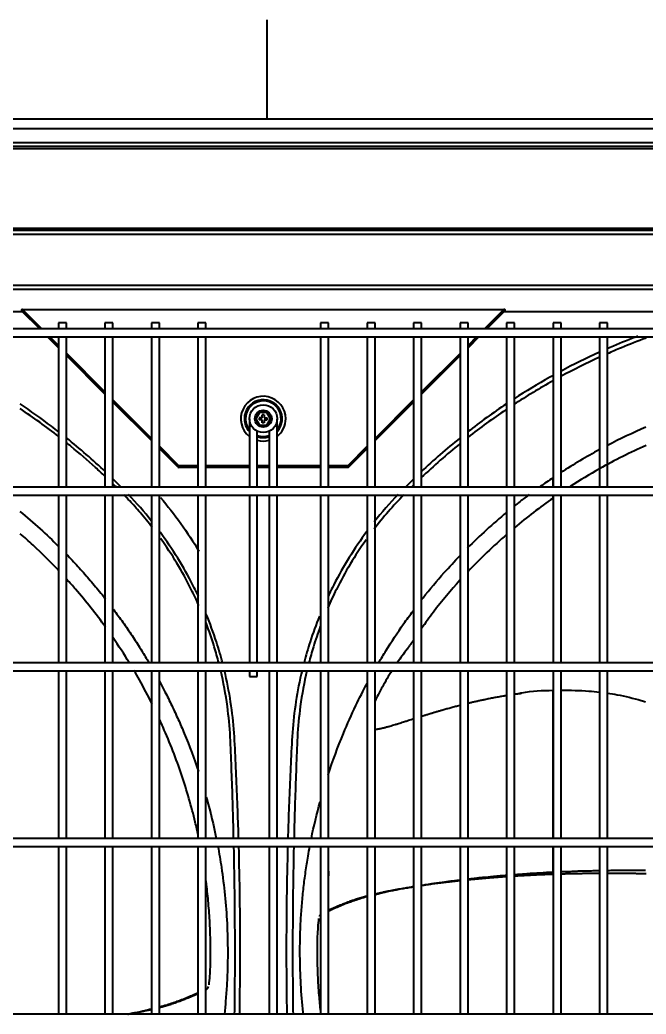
# Model space of a CAD drawing. Extents: x 58467 to 79089, y -33726 to -17391.
# Drawn here: x 72324.9 to 72356.6, y -19455.2 to -19404.9 of the extents above; entities that cross this region are included whole.
import ezdxf

# ---------------------------------------------------------------- set-up
doc = ezdxf.new("R2010")
doc.units = 0
doc.header["$LTSCALE"] = 100
doc.layers.add('+ENTE-ST-DOSEME USTU KONDDRENAJ', color=110, linetype='DOSEMEUSTUKONDENSDRENAJ_LINE', lineweight=40)
doc.linetypes.add('DOSEMEUSTUKONDENSDRENAJ_LINE', pattern='A,300,-40,["CD",Standard,S=15,R=0,X=-35,Y=-7.5],0', length=340)

# ---------------------------------------------------------------- blocks, each defined once
blk = doc.blocks.new('2 KAT SOL')
at = {"color": 3}
for p, q in [((54125.214, -32110.983, -3.539), (54125.214, -32105.983, -3.539)), ((54067.032, -32110.983, -3.539), (54183.034, -32110.983, -3.539)), ((54183.034, -32111.483, -3.539), (54067.032, -32111.483, -3.539)), ((54072.439, -32112.179, -3.539), (54177.584, -32112.179, -3.539)), ((54177.584, -32112.391, -3.539), (54072.439, -32112.391, -3.539)), ((54177.584, -32112.503, -3.539), (54072.439, -32112.503, -3.539)), ((54072.439, -32116.508, -3.539), (54177.584, -32116.508, -3.539)), ((54072.439, -32116.621, -3.539), (54177.584, -32116.621, -3.539)), ((54177.584, -32116.833, -3.539), (54072.439, -32116.833, -3.539)), ((54072.432, -32119.4, -3.539), (54177.59, -32119.4, -3.539)), ((54177.438, -32119.612, -3.539), (54072.585, -32119.612, -3.539)), ((54102.012, -32120.724, -3.539), (54112.834, -32120.724, -3.539)), ((54113.714, -32121.604, -3.539), (54112.814, -32120.704, -3.539)), ((54112.847, -32120.624, -3.539), (54137.175, -32120.624, -3.539)), ((54113.827, -32121.604, -3.539), (54112.847, -32120.624, -3.539)), ((54137.175, -32120.624, -3.539), (54136.195, -32121.604, -3.539)), ((54137.209, -32120.704, -3.539), (54136.308, -32121.604, -3.539)), ((54137.189, -32120.724, -3.539), (54148.01, -32120.724, -3.539)), ((54114.662, -32121.304, -3.539), (54114.662, -32121.604, -3.539)), ((54115.062, -32121.304, -3.539), (54114.662, -32121.304, -3.539)), ((54115.062, -32121.604, -3.539), (54115.062, -32121.304, -3.539)), ((54117.012, -32121.304, -3.539), (54117.012, -32121.604, -3.539)), ((54117.412, -32121.304, -3.539), (54117.012, -32121.304, -3.539)), ((54117.412, -32121.604, -3.539), (54117.412, -32121.304, -3.539)), ((54119.362, -32121.304, -3.539), (54119.362, -32121.604, -3.539)), ((54119.762, -32121.304, -3.539), (54119.362, -32121.304, -3.539)), ((54119.762, -32121.604, -3.539), (54119.762, -32121.304, -3.539)), ((54121.711, -32121.304, -3.539), (54121.711, -32121.604, -3.539)), ((54122.111, -32121.304, -3.539), (54121.711, -32121.304, -3.539)), ((54122.111, -32121.604, -3.539), (54122.111, -32121.304, -3.539)), ((54127.91, -32121.304, -3.539), (54127.91, -32121.604, -3.539)), ((54128.31, -32121.304, -3.539), (54127.91, -32121.304, -3.539)), ((54128.31, -32121.604, -3.539), (54128.31, -32121.304, -3.539)), ((54130.26, -32121.304, -3.539), (54130.26, -32121.604, -3.539)), ((54130.66, -32121.304, -3.539), (54130.26, -32121.304, -3.539)), ((54130.66, -32121.604, -3.539), (54130.66, -32121.304, -3.539)), ((54132.61, -32121.304, -3.539), (54132.61, -32121.604, -3.539)), ((54133.01, -32121.304, -3.539), (54132.61, -32121.304, -3.539)), ((54133.01, -32121.604, -3.539), (54133.01, -32121.304, -3.539)), ((54134.959, -32121.304, -3.539), (54134.959, -32121.604, -3.539)), ((54135.359, -32121.304, -3.539), (54134.959, -32121.304, -3.539)), ((54135.359, -32121.604, -3.539), (54135.359, -32121.304, -3.539)), ((54137.309, -32121.304, -3.539), (54137.309, -32121.604, -3.539)), ((54137.709, -32121.304, -3.539), (54137.309, -32121.304, -3.539)), ((54137.709, -32121.604, -3.539), (54137.709, -32121.304, -3.539)), ((54139.658, -32121.304, -3.539), (54139.658, -32121.604, -3.539)), ((54140.058, -32121.304, -3.539), (54139.658, -32121.304, -3.539)), ((54140.058, -32121.604, -3.539), (54140.058, -32121.304, -3.539)), ((54142.008, -32121.304, -3.539), (54142.008, -32121.604, -3.539)), ((54142.408, -32121.304, -3.539), (54142.008, -32121.304, -3.539)), ((54142.408, -32121.604, -3.539), (54142.408, -32121.304, -3.539)), ((54177.76, -32121.604, -3.539), (54072.305, -32121.604, -3.539)), ((54072.305, -32122.004, -3.539), (54177.76, -32122.004, -3.539)), ((54114.662, -32122.553, -3.539), (54114.114, -32122.004, -3.539)), ((54114.662, -32122.439, -3.539), (54114.227, -32122.004, -3.539)), ((54114.662, -32122.004, -3.539), (54114.662, -32129.603, -3.539)), ((54115.062, -32129.603, -3.539), (54115.062, -32122.004, -3.539)), ((54117.012, -32122.004, -3.539), (54117.012, -32129.603, -3.539)), ((54117.412, -32129.603, -3.539), (54117.412, -32122.004, -3.539)), ((54119.362, -32122.004, -3.539), (54119.362, -32129.603, -3.539)), ((54119.762, -32129.603, -3.539), (54119.762, -32122.004, -3.539)), ((54121.711, -32122.004, -3.539), (54121.711, -32129.603, -3.539)), ((54122.111, -32129.603, -3.539), (54122.111, -32122.004, -3.539)), ((54127.91, -32122.004, -3.539), (54127.91, -32129.603, -3.539)), ((54128.31, -32129.603, -3.539), (54128.31, -32122.004, -3.539)), ((54130.26, -32122.004, -3.539), (54130.26, -32129.603, -3.539)), ((54130.66, -32129.603, -3.539), (54130.66, -32122.004, -3.539)), ((54132.61, -32122.004, -3.539), (54132.61, -32129.603, -3.539)), ((54133.01, -32129.603, -3.539), (54133.01, -32122.004, -3.539)), ((54134.959, -32122.004, -3.539), (54134.959, -32129.603, -3.539)), ((54135.359, -32129.603, -3.539), (54135.359, -32122.004, -3.539)), ((54135.795, -32122.004, -3.539), (54135.359, -32122.44, -3.539)), ((54135.908, -32122.004, -3.539), (54135.359, -32122.553, -3.539)), ((54137.309, -32122.004, -3.539), (54137.309, -32129.603, -3.539)), ((54137.709, -32129.603, -3.539), (54137.709, -32122.004, -3.539)), ((54139.658, -32122.004, -3.539), (54139.658, -32129.603, -3.539)), ((54140.058, -32129.603, -3.539), (54140.058, -32122.004, -3.539)), ((54142.008, -32122.004, -3.539), (54142.008, -32129.603, -3.539)), ((54142.408, -32129.603, -3.539), (54142.408, -32122.004, -3.539)), ((54117.012, -32124.789, -3.539), (54115.062, -32122.839, -3.539)), ((54117.012, -32124.902, -3.539), (54115.062, -32122.953, -3.539)), ((54134.959, -32122.84, -3.539), (54133.01, -32124.79, -3.539)), ((54134.959, -32122.953, -3.539), (54133.01, -32124.903, -3.539)), ((54119.362, -32127.139, -3.539), (54117.412, -32125.189, -3.539)), ((54119.362, -32127.252, -3.539), (54117.412, -32125.302, -3.539)), ((54132.61, -32125.19, -3.539), (54130.66, -32127.139, -3.539)), ((54132.61, -32125.303, -3.539), (54130.66, -32127.252, -3.539)), ((54124.586, -32126.144, -3.539), (54124.799, -32125.776, -3.539)), ((54124.828, -32125.826, -3.539), (54124.644, -32126.144, -3.539)), ((54124.799, -32125.776, -3.539), (54125.224, -32125.776, -3.539)), ((54124.828, -32125.826, -3.539), (54124.799, -32125.776, -3.539)), ((54125.195, -32125.826, -3.539), (54124.828, -32125.826, -3.539)), ((54125.061, -32125.944, -3.539), (54124.961, -32125.944, -3.539)), ((54124.961, -32126.094, -3.539), (54124.961, -32125.944, -3.539)), ((54125.061, -32125.944, -3.539), (54125.061, -32126.094, -3.539)), ((54125.224, -32125.776, -3.539), (54125.195, -32125.826, -3.539)), ((54125.378, -32126.144, -3.539), (54125.195, -32125.826, -3.539)), ((54125.224, -32125.776, -3.539), (54125.436, -32126.144, -3.539)), ((54124.311, -32126.158, -3.539), (54124.311, -32127.537, -3.539)), ((54124.799, -32126.512, -3.539), (54124.586, -32126.144, -3.539)), ((54124.644, -32126.144, -3.539), (54124.586, -32126.144, -3.539)), ((54124.644, -32126.144, -3.539), (54124.828, -32126.462, -3.539)), ((54124.828, -32126.462, -3.539), (54124.799, -32126.512, -3.539)), ((54125.224, -32126.512, -3.539), (54124.799, -32126.512, -3.539)), ((54124.811, -32126.094, -3.539), (54124.811, -32126.194, -3.539)), ((54124.961, -32126.094, -3.539), (54124.811, -32126.094, -3.539)), ((54124.961, -32126.194, -3.539), (54124.811, -32126.194, -3.539)), ((54124.828, -32126.462, -3.539), (54125.195, -32126.462, -3.539)), ((54124.961, -32126.344, -3.539), (54124.961, -32126.194, -3.539)), ((54125.061, -32126.344, -3.539), (54124.961, -32126.344, -3.539)), ((54125.061, -32126.094, -3.539), (54125.211, -32126.094, -3.539)), ((54125.061, -32126.194, -3.539), (54125.061, -32126.344, -3.539)), ((54125.061, -32126.194, -3.539), (54125.211, -32126.194, -3.539)), ((54125.195, -32126.462, -3.539), (54125.378, -32126.144, -3.539)), ((54125.224, -32126.512, -3.539), (54125.195, -32126.462, -3.539)), ((54125.211, -32126.094, -3.539), (54125.211, -32126.194, -3.539)), ((54125.436, -32126.144, -3.539), (54125.224, -32126.512, -3.539)), ((54125.436, -32126.144, -3.539), (54125.378, -32126.144, -3.539)), ((54125.711, -32127.537, -3.539), (54125.711, -32126.163, -3.539)), ((54124.711, -32127.537, -3.539), (54124.711, -32126.777, -3.539)), ((54125.311, -32126.777, -3.539), (54125.311, -32127.537, -3.539)), ((54120.746, -32128.523, -3.539), (54119.761, -32127.539, -3.539)), ((54124.311, -32127.537, -3.539), (54124.311, -32127.82, -3.539)), ((54124.711, -32127.82, -3.539), (54124.711, -32127.537, -3.539)), ((54125.311, -32127.537, -3.539), (54125.311, -32127.82, -3.539)), ((54125.711, -32127.82, -3.539), (54125.711, -32127.537, -3.539)), ((54130.26, -32127.539, -3.539), (54129.277, -32128.523, -3.539)), ((54120.689, -32128.579, -3.539), (54119.761, -32127.652, -3.539)), ((54124.311, -32127.82, -3.539), (54124.311, -32128.186, -3.539)), ((54124.311, -32127.82, -3.539), (54124.311, -32127.82, -3.539)), ((54124.711, -32128.186, -3.539), (54124.711, -32127.82, -3.539)), ((54125.311, -32127.82, -3.539), (54125.311, -32128.186, -3.539)), ((54125.711, -32128.186, -3.539), (54125.711, -32127.82, -3.539)), ((54130.26, -32127.652, -3.539), (54129.333, -32128.579, -3.539)), ((54120.689, -32128.579, -3.539), (54120.746, -32128.523, -3.539)), ((54121.711, -32128.523, -3.539), (54120.746, -32128.523, -3.539)), ((54120.746, -32128.523, -3.539), (54120.746, -32128.603, -3.539)), ((54124.311, -32128.523, -3.539), (54122.111, -32128.523, -3.539)), ((54124.311, -32128.186, -3.539), (54124.311, -32128.468, -3.539)), ((54124.311, -32128.186, -3.539), (54124.311, -32128.186, -3.539)), ((54124.311, -32128.468, -3.539), (54124.311, -32129.603, -3.539)), ((54124.711, -32128.468, -3.539), (54124.711, -32128.186, -3.539)), ((54124.711, -32129.603, -3.539), (54124.711, -32128.468, -3.539)), ((54125.311, -32128.523, -3.539), (54124.711, -32128.523, -3.539)), ((54125.311, -32128.186, -3.539), (54125.311, -32128.469, -3.539)), ((54125.311, -32128.469, -3.539), (54125.311, -32129.603, -3.539)), ((54125.711, -32128.469, -3.539), (54125.711, -32128.186, -3.539)), ((54125.711, -32129.603, -3.539), (54125.711, -32128.469, -3.539)), ((54127.91, -32128.523, -3.539), (54125.711, -32128.523, -3.539)), ((54129.277, -32128.523, -3.539), (54128.31, -32128.523, -3.539)), ((54129.277, -32128.523, -3.539), (54129.333, -32128.579, -3.539)), ((54129.277, -32128.603, -3.539), (54129.277, -32128.523, -3.539)), ((54121.711, -32128.603, -3.539), (54120.746, -32128.603, -3.539)), ((54124.311, -32128.603, -3.539), (54122.111, -32128.603, -3.539)), ((54125.311, -32128.603, -3.539), (54124.711, -32128.603, -3.539)), ((54127.91, -32128.603, -3.539), (54125.711, -32128.603, -3.539)), ((54129.277, -32128.603, -3.539), (54128.31, -32128.603, -3.539)), ((54139.654, -32129.603, -3.539), (54139.654, -32129.131, -3.539)), ((54184.259, -32129.603, -3.539), (54065.897, -32129.603, -3.539)), ((54065.897, -32130.003, -3.539), (54184.259, -32130.003, -3.539)), ((54114.662, -32130.003, -3.539), (54114.662, -32138.482, -3.539)), ((54115.062, -32138.482, -3.539), (54115.062, -32130.003, -3.539)), ((54117.012, -32130.003, -3.539), (54117.012, -32138.482, -3.539)), ((54117.412, -32138.482, -3.539), (54117.412, -32130.003, -3.539)), ((54119.362, -32130.003, -3.539), (54119.362, -32138.482, -3.539)), ((54119.762, -32138.482, -3.539), (54119.762, -32130.003, -3.539)), ((54121.711, -32130.003, -3.539), (54121.711, -32138.482, -3.539)), ((54122.111, -32138.482, -3.539), (54122.111, -32130.003, -3.539)), ((54124.311, -32130.003, -3.539), (54124.311, -32138.481, -3.539)), ((54124.711, -32138.481, -3.539), (54124.711, -32130.003, -3.539)), ((54125.311, -32130.003, -3.539), (54125.311, -32138.482, -3.539)), ((54125.711, -32138.482, -3.539), (54125.711, -32130.003, -3.539)), ((54127.91, -32130.003, -3.539), (54127.91, -32138.482, -3.539)), ((54128.31, -32138.482, -3.539), (54128.31, -32130.003, -3.539)), ((54130.26, -32130.003, -3.539), (54130.26, -32138.482, -3.539)), ((54130.66, -32138.482, -3.539), (54130.66, -32130.003, -3.539)), ((54132.61, -32130.003, -3.539), (54132.61, -32138.482, -3.539)), ((54133.01, -32138.482, -3.539), (54133.01, -32130.003, -3.539)), ((54134.959, -32130.003, -3.539), (54134.959, -32138.482, -3.539)), ((54135.359, -32138.482, -3.539), (54135.359, -32130.003, -3.539)), ((54137.309, -32130.003, -3.539), (54137.309, -32138.482, -3.539)), ((54137.709, -32138.482, -3.539), (54137.709, -32130.003, -3.539)), ((54139.654, -32130.157, -3.539), (54139.654, -32130.003, -3.539)), ((54139.658, -32130.003, -3.539), (54139.658, -32138.482, -3.539)), ((54140.058, -32138.482, -3.539), (54140.058, -32130.003, -3.539)), ((54142.008, -32130.003, -3.539), (54142.008, -32138.482, -3.539)), ((54142.408, -32138.482, -3.539), (54142.408, -32130.003, -3.539)), ((54184.259, -32138.481, -3.539), (54065.897, -32138.481, -3.539)), ((54065.897, -32138.881, -3.539), (54184.259, -32138.881, -3.539)), ((54114.662, -32138.882, -3.539), (54114.662, -32147.36, -3.539)), ((54115.062, -32147.36, -3.539), (54115.062, -32138.882, -3.539)), ((54117.012, -32138.882, -3.539), (54117.012, -32147.36, -3.539)), ((54117.412, -32147.36, -3.539), (54117.412, -32138.882, -3.539)), ((54119.362, -32138.882, -3.539), (54119.362, -32147.36, -3.539)), ((54119.762, -32147.36, -3.539), (54119.762, -32138.882, -3.539)), ((54121.711, -32138.882, -3.539), (54121.711, -32147.36, -3.539)), ((54122.111, -32147.36, -3.539), (54122.111, -32138.882, -3.539)), ((54124.311, -32138.881, -3.539), (54124.311, -32139.181, -3.539)), ((54124.711, -32139.181, -3.539), (54124.711, -32138.881, -3.539)), ((54125.311, -32138.882, -3.539), (54125.311, -32147.36, -3.539)), ((54125.711, -32147.36, -3.539), (54125.711, -32138.882, -3.539)), ((54127.91, -32138.882, -3.539), (54127.91, -32147.36, -3.539)), ((54128.31, -32147.36, -3.539), (54128.31, -32138.882, -3.539)), ((54130.26, -32138.882, -3.539), (54130.26, -32147.36, -3.539)), ((54130.66, -32147.36, -3.539), (54130.66, -32138.882, -3.539)), ((54132.61, -32138.882, -3.539), (54132.61, -32147.36, -3.539)), ((54133.01, -32147.36, -3.539), (54133.01, -32138.882, -3.539)), ((54134.959, -32138.882, -3.539), (54134.959, -32147.36, -3.539)), ((54135.359, -32147.36, -3.539), (54135.359, -32138.882, -3.539)), ((54137.309, -32138.882, -3.539), (54137.309, -32147.36, -3.539)), ((54137.709, -32147.36, -3.539), (54137.709, -32138.882, -3.539)), ((54139.658, -32138.882, -3.539), (54139.658, -32147.36, -3.539)), ((54140.058, -32147.36, -3.539), (54140.058, -32138.882, -3.539)), ((54142.008, -32138.882, -3.539), (54142.008, -32147.36, -3.539)), ((54142.408, -32147.36, -3.539), (54142.408, -32138.882, -3.539)), ((54124.311, -32139.181, -3.539), (54124.711, -32139.181, -3.539)), ((54139.654, -32147.36, -3.539), (54139.654, -32139.882, -3.539)), ((54184.259, -32147.36, -3.539), (54065.897, -32147.36, -3.539)), ((54065.897, -32147.76, -3.539), (54184.259, -32147.76, -3.539)), ((54114.662, -32147.76, -3.539), (54114.662, -32156.238, -3.539)), ((54115.062, -32156.238, -3.539), (54115.062, -32147.76, -3.539)), ((54117.012, -32147.76, -3.539), (54117.012, -32156.238, -3.539)), ((54117.412, -32156.238, -3.539), (54117.412, -32147.76, -3.539)), ((54119.362, -32147.76, -3.539), (54119.362, -32156.238, -3.539)), ((54119.762, -32156.238, -3.539), (54119.762, -32147.76, -3.539)), ((54121.711, -32147.76, -3.539), (54121.711, -32156.238, -3.539)), ((54122.111, -32156.238, -3.539), (54122.111, -32147.76, -3.539)), ((54125.311, -32147.76, -3.539), (54125.311, -32156.238, -3.539)), ((54125.711, -32156.238, -3.539), (54125.711, -32147.76, -3.539)), ((54127.91, -32147.76, -3.539), (54127.91, -32156.238, -3.539)), ((54128.31, -32156.238, -3.539), (54128.31, -32147.76, -3.539)), ((54130.26, -32147.76, -3.539), (54130.26, -32156.238, -3.539)), ((54130.66, -32156.238, -3.539), (54130.66, -32147.76, -3.539)), ((54132.61, -32147.76, -3.539), (54132.61, -32156.238, -3.539)), ((54133.01, -32156.238, -3.539), (54133.01, -32147.76, -3.539)), ((54134.959, -32147.76, -3.539), (54134.959, -32156.238, -3.539)), ((54135.359, -32156.238, -3.539), (54135.359, -32147.76, -3.539)), ((54137.309, -32147.76, -3.539), (54137.309, -32156.238, -3.539)), ((54137.709, -32156.238, -3.539), (54137.709, -32147.76, -3.539)), ((54139.654, -32149.08, -3.539), (54139.654, -32147.759, -3.539)), ((54139.658, -32147.76, -3.539), (54139.658, -32156.238, -3.539)), ((54140.058, -32156.238, -3.539), (54140.058, -32147.76, -3.539)), ((54142.008, -32147.76, -3.539), (54142.008, -32156.238, -3.539)), ((54142.408, -32156.238, -3.539), (54142.408, -32147.76, -3.539)), ((54184.259, -32156.239, -3.539), (54065.897, -32156.239, -3.539))]:
    blk.add_line(p, q, dxfattribs=at)
for radius in [0.7, 0.425, 0.425]:
    blk.add_circle((54125.011, -32126.144, -3.539), radius, dxfattribs=at)
for centre, radius, start, end in [((54125.011, -32126.144, -3.539), 1.133, 0, 231.8569), ((54125.011, -32126.144, -3.539), 0.956, 317.0195, 180), ((54125.011, -32126.144, -3.539), 0.9, 321.0356, 180), ((54125.011, -32126.144, -3.539), 0.956, 180, 222.9806), ((54125.011, -32126.144, -3.539), 0.9, 180, 218.9588), ((54125.011, -32126.144, -3.539), 1.133, 308.1375, 0), ((54125.011, -32126.144, -3.539), 0.9, 250.5432, 289.457), ((54125.011, -32126.144, -3.539), 0.956, 251.7356, 288.2643), ((54125.011, -32126.144, -3.539), 1.133, 254.6551, 285.3394), ((54120.746, -32128.523, -3.539), 0.08, 225, 270), ((54129.277, -32128.523, -3.539), 0.08, 270, 315), ((54127.222, -32149.133, -3.539), 1.795, 81.0565, 82.7284), ((54127.222, -32149.133, -3.539), 1.1, 351.8382, 8.1618)]:
    blk.add_arc(centre, radius, start, end, dxfattribs=at)
for centre, major_axis in [((54112.927, -32120.704, -3.539), (0.137, -0.057)), ((54137.095, -32120.704, -3.539), (-0.137, -0.057))]:
    blk.add_ellipse(centre, major_axis=major_axis, ratio=0.414214, start_param=2.356194, end_param=3.926991, dxfattribs=at)
for points, knots in [([(54143.944, -32121.973, -3.539), (54143.841, -32122.012, -3.539), (54143.738, -32122.052, -3.539), (54143.219, -32122.255, -3.539), (54142.804, -32122.426, -3.539), (54142.393, -32122.607, -3.539)], [0, 0, 0, 0, 0.197193, 0.197193, 1, 1, 1, 1]), ([(54144.353, -32122.072, -3.539), (54143.935, -32122.226, -3.539), (54143.519, -32122.388, -3.539), (54142.869, -32122.656, -3.539), (54142.632, -32122.758, -3.539), (54142.397, -32122.862, -3.539)], [0, 0, 0, 0, 0.635021, 0.635021, 1, 1, 1, 1]), ([(54139.647, -32123.965, -3.539), (54139.596, -32123.994, -3.539), (54139.545, -32124.022, -3.539), (54138.88, -32124.395, -3.539), (54138.28, -32124.756, -3.539), (54137.693, -32125.136, -3.539)], [0, 0, 0, 0, 0.077105, 0.077105, 1, 1, 1, 1]), ([(54114.68, -32126.81, -3.539), (54114.557, -32126.713, -3.539), (54114.433, -32126.618, -3.539), (54113.791, -32126.133, -3.539), (54113.261, -32125.756, -3.539), (54112.72, -32125.395, -3.539)], [0, 0, 0, 0, 0.194449, 0.194449, 1, 1, 1, 1]), ([(54117.03, -32129.07, -3.539), (54116.866, -32128.915, -3.539), (54116.7, -32128.762, -3.539), (54116.132, -32128.247, -3.539), (54115.724, -32127.894, -3.539), (54115.231, -32127.489, -3.539), (54115.154, -32127.427, -3.539), (54115.077, -32127.365, -3.539)], [0, 0, 0, 0, 0.260082, 0.260082, 0.885277, 0.885277, 1, 1, 1, 1]), ([(54144.357, -32127.494, -3.539), (54143.568, -32127.846, -3.539), (54142.279, -32128.49, -3.539), (54141.012, -32129.254, -3.539), (54140.524, -32129.57, -3.539)], [0, 0, 0, 0, 0.61117, 1, 1, 1, 1]), ([(54119.412, -32131.649, -3.539), (54119.212, -32131.39, -3.539), (54119.005, -32131.136, -3.539), (54118.619, -32130.688, -3.539), (54118.444, -32130.492, -3.539), (54118.168, -32130.198, -3.539), (54118.071, -32130.096, -3.539), (54117.973, -32129.996, -3.539)], [0, 0, 0, 0, 0.449884, 0.449884, 0.8085, 0.8085, 1, 1, 1, 1]), ([(54138.456, -32129.975, -3.539), (54138.301, -32130.09, -3.539), (54138.147, -32130.208, -3.539), (54137.896, -32130.404, -3.539), (54137.798, -32130.481, -3.539), (54137.7, -32130.559, -3.539)], [0, 0, 0, 0, 0.608126, 0.608126, 1, 1, 1, 1]), ([(54112.715, -32130.831, -3.539), (54113.062, -32131.116, -3.539), (54113.401, -32131.41, -3.539), (54114.051, -32131.999, -3.539), (54114.36, -32132.291, -3.539), (54114.667, -32132.595, -3.539)], [0, 0, 0, 0, 0.511236, 0.511236, 1, 1, 1, 1]), ([(54114.699, -32133.85, -3.539), (54114.276, -32133.403, -3.539), (54113.632, -32132.765, -3.539), (54112.953, -32132.147, -3.539), (54112.735, -32131.956, -3.539)], [0, 0, 0, 0, 0.68539, 1, 1, 1, 1]), ([(54121.733, -32135.122, -3.539), (54121.644, -32134.933, -3.539), (54121.552, -32134.746, -3.539), (54120.983, -32133.633, -3.539), (54120.428, -32132.736, -3.539), (54119.802, -32131.885, -3.539), (54119.793, -32131.872, -3.539), (54119.784, -32131.86, -3.539)], [0, 0, 0, 0, 0.165073, 0.165073, 0.987864, 0.987864, 1, 1, 1, 1]), ([(54130.248, -32131.844, -3.539), (54129.621, -32132.691, -3.539), (54129.064, -32133.588, -3.539), (54128.477, -32134.73, -3.539), (54128.381, -32134.926, -3.539), (54128.288, -32135.123, -3.539)], [0, 0, 0, 0, 0.829987, 0.829987, 1, 1, 1, 1]), ([(54121.756, -32135.58, -3.539), (54121.635, -32135.306, -3.539), (54121.508, -32135.036, -3.539), (54120.924, -32133.869, -3.539), (54120.406, -32133.011, -3.539), (54119.819, -32132.194, -3.539)], [0, 0, 0, 0, 0.228133, 0.228133, 1, 1, 1, 1]), ([(54130.207, -32132.27, -3.539), (54129.643, -32133.064, -3.539), (54129.143, -32133.897, -3.539), (54128.553, -32135.076, -3.539), (54128.408, -32135.388, -3.539), (54128.27, -32135.705, -3.539)], [0, 0, 0, 0, 0.739872, 0.739872, 1, 1, 1, 1]), ([(54115.075, -32133.01, -3.539), (54115.168, -32133.106, -3.539), (54115.456, -32133.404, -3.539), (54115.924, -32133.917, -3.539), (54116.472, -32134.551, -3.539), (54116.835, -32134.997, -3.539), (54117.018, -32135.23, -3.539), (54117.03, -32135.245, -3.539)], [0, 0, 0, 0, 0.134617, 0.418834, 0.70095, 0.980961, 1, 1, 1, 1]), ([(54132.99, -32135.323, -3.539), (54133.022, -32135.282, -3.539), (54133.397, -32134.803, -3.539), (54134.034, -32134.039, -3.539), (54134.68, -32133.354, -3.539), (54134.947, -32133.076, -3.539)], [0, 0, 0, 0, 0.052501, 0.612417, 1, 1, 1, 1]), ([(54117.031, -32136.662, -3.539), (54116.564, -32136.016, -3.539), (54115.928, -32135.211, -3.539), (54115.237, -32134.433, -3.539), (54115.088, -32134.269, -3.539)], [0, 0, 0, 0, 0.788206, 1, 1, 1, 1]), ([(54134.95, -32134.312, -3.539), (54134.484, -32134.823, -3.539), (54133.812, -32135.614, -3.539), (54133.205, -32136.468, -3.539), (54133.008, -32136.751, -3.539)], [0, 0, 0, 0, 0.672281, 1, 1, 1, 1]), ([(54117.439, -32135.778, -3.539), (54117.459, -32135.803, -3.539), (54117.642, -32136.048, -3.539), (54117.979, -32136.515, -3.539), (54118.437, -32137.187, -3.539), (54118.853, -32137.837, -3.539), (54119.112, -32138.265, -3.539), (54119.229, -32138.464, -3.539)], [0, 0, 0, 0, 0.030003, 0.283624, 0.535302, 0.785046, 1, 1, 1, 1]), ([(54122.952, -32138.474, -3.539), (54122.859, -32138.122, -3.539), (54122.757, -32137.773, -3.539), (54122.493, -32136.955, -3.539), (54122.322, -32136.488, -3.539), (54122.133, -32136.028, -3.539)], [0, 0, 0, 0, 0.420981, 0.420981, 1, 1, 1, 1]), ([(54130.852, -32138.464, -3.539), (54130.969, -32138.265, -3.539), (54131.368, -32137.604, -3.539), (54131.943, -32136.733, -3.539), (54132.419, -32136.076, -3.539), (54132.582, -32135.858, -3.539)], [0, 0, 0, 0, 0.221999, 0.739418, 1, 1, 1, 1]), ([(54122.765, -32138.48, -3.539), (54122.695, -32138.21, -3.539), (54122.619, -32137.941, -3.539), (54122.413, -32137.269, -3.539), (54122.274, -32136.866, -3.539), (54122.121, -32136.467, -3.539)], [0, 0, 0, 0, 0.398194, 0.398194, 1, 1, 1, 1]), ([(54127.849, -32136.126, -3.539), (54127.677, -32136.552, -3.539), (54127.52, -32136.983, -3.539), (54127.266, -32137.766, -3.539), (54127.164, -32138.116, -3.539), (54127.071, -32138.47, -3.539)], [0, 0, 0, 0, 0.555539, 0.555539, 1, 1, 1, 1]), ([(54127.894, -32136.642, -3.539), (54127.767, -32136.983, -3.539), (54127.65, -32137.328, -3.539), (54127.462, -32137.941, -3.539), (54127.386, -32138.209, -3.539), (54127.316, -32138.479, -3.539)], [0, 0, 0, 0, 0.563574, 0.563574, 1, 1, 1, 1]), ([(54132.612, -32137.319, -3.539), (54132.503, -32137.476, -3.539), (54132.231, -32137.862, -3.539), (54131.947, -32138.245, -3.539), (54131.784, -32138.478, -3.539)], [0, 0, 0, 0, 0.404883, 1, 1, 1, 1]), ([(54119.395, -32140.563, -3.539), (54119.192, -32140.156, -3.539), (54118.893, -32139.593, -3.539), (54118.571, -32139.033, -3.539), (54118.479, -32138.877, -3.539)], [0, 0, 0, 0, 0.719224, 1, 1, 1, 1]), ([(54123.518, -32147.359, -3.539), (54123.514, -32147.201, -3.539), (54123.51, -32147.043, -3.539), (54123.48, -32145.85, -3.539), (54123.447, -32144.814, -3.539), (54123.387, -32143.261, -3.539), (54123.37, -32142.743, -3.539), (54123.315, -32141.71, -3.539), (54123.267, -32141.198, -3.539), (54123.116, -32140.079, -3.539), (54123.004, -32139.475, -3.539), (54122.863, -32138.876, -3.539)], [0, 0, 0, 0, 0.055363, 0.055363, 0.419, 0.419, 0.600818, 0.600818, 0.782636, 0.782636, 1, 1, 1, 1]), ([(54123.766, -32147.359, -3.539), (54123.76, -32147.146, -3.539), (54123.754, -32146.932, -3.539), (54123.713, -32145.675, -3.539), (54123.672, -32144.632, -3.539), (54123.596, -32143.068, -3.539), (54123.574, -32142.546, -3.539), (54123.501, -32141.505, -3.539), (54123.443, -32140.986, -3.539), (54123.282, -32139.932, -3.539), (54123.178, -32139.4, -3.539), (54123.052, -32138.874, -3.539)], [0, 0, 0, 0, 0.075143, 0.075143, 0.442368, 0.442368, 0.625981, 0.625981, 0.809594, 0.809594, 1, 1, 1, 1]), ([(54126.971, -32138.867, -3.539), (54126.846, -32139.386, -3.539), (54126.743, -32139.911, -3.539), (54126.582, -32140.959, -3.539), (54126.523, -32141.482, -3.539), (54126.448, -32142.526, -3.539), (54126.427, -32143.049, -3.539), (54126.35, -32144.616, -3.539), (54126.309, -32145.661, -3.539), (54126.268, -32146.924, -3.539), (54126.262, -32147.142, -3.539), (54126.255, -32147.36, -3.539)], [0, 0, 0, 0, 0.189158, 0.189158, 0.372762, 0.372762, 0.556366, 0.556366, 0.923574, 0.923574, 1, 1, 1, 1]), ([(54127.218, -32138.876, -3.539), (54127.077, -32139.475, -3.539), (54126.965, -32140.079, -3.539), (54126.814, -32141.197, -3.539), (54126.766, -32141.71, -3.539), (54126.711, -32142.743, -3.539), (54126.694, -32143.261, -3.539), (54126.634, -32144.813, -3.539), (54126.601, -32145.849, -3.539), (54126.571, -32147.043, -3.539), (54126.567, -32147.202, -3.539), (54126.563, -32147.36, -3.539)], [0, 0, 0, 0, 0.21737, 0.21737, 0.399155, 0.399155, 0.58094, 0.58094, 0.94451, 0.94451, 1, 1, 1, 1]), ([(54131.516, -32138.876, -3.539), (54131.344, -32139.143, -3.539), (54131.078, -32139.596, -3.539), (54130.807, -32140.113, -3.539), (54130.685, -32140.35, -3.539), (54130.659, -32140.402, -3.539)], [0, 0, 0, 0, 0.545072, 0.900711, 1, 1, 1, 1]), ([(54119.765, -32139.416, -3.539), (54119.859, -32139.591, -3.539), (54120.073, -32139.997, -3.539), (54120.391, -32140.641, -3.539), (54120.717, -32141.345, -3.539), (54121.191, -32142.447, -3.539), (54121.52, -32143.331, -3.539), (54121.737, -32143.981, -3.539)], [0, 0, 0, 0, 0.11975, 0.276771, 0.432533, 0.587035, 1, 1, 1, 1]), ([(54128.288, -32144.151, -3.539), (54128.519, -32143.442, -3.539), (54128.956, -32142.259, -3.539), (54129.641, -32140.725, -3.539), (54130.062, -32139.891, -3.539), (54130.259, -32139.522, -3.539)], [0, 0, 0, 0, 0.443757, 0.750386, 1, 1, 1, 1]), ([(54135.356, -32140.52, -3.539), (54135.407, -32140.508, -3.539), (54135.516, -32140.482, -3.539), (54135.683, -32140.443, -3.539), (54135.856, -32140.404, -3.539), (54136.029, -32140.366, -3.539), (54136.221, -32140.325, -3.539), (54136.395, -32140.29, -3.539), (54136.588, -32140.252, -3.539), (54136.743, -32140.223, -3.539), (54136.938, -32140.188, -3.539), (54137.113, -32140.158, -3.539), (54137.25, -32140.135, -3.539), (54137.309, -32140.126, -3.539)], [0, 0, 0, 0, 0.079541, 0.168728, 0.257914, 0.3471, 0.436286, 0.555201, 0.614659, 0.733574, 0.793032, 0.911947, 1, 1, 1, 1]), ([(54137.706, -32140.066, -3.539), (54137.755, -32140.059, -3.539), (54137.866, -32140.044, -3.539), (54137.976, -32140.03, -3.539), (54138.036, -32140.022, -3.539)], [0, 0, 0, 0, 0.449176, 1, 1, 1, 1]), ([(54137.984, -32140.016, -3.539), (54138.014, -32140.01, -3.539), (54138.561, -32139.904, -3.539), (54139.121, -32139.878, -3.539), (54139.653, -32139.87, -3.539)], [0, 0, 0, 0, 0.054083, 1, 1, 1, 1]), ([(54140.059, -32139.866, -3.539), (54140.53, -32139.865, -3.539), (54141.18, -32139.877, -3.539), (54141.83, -32139.939, -3.539), (54142.01, -32139.96, -3.539)], [0, 0, 0, 0, 0.723565, 1, 1, 1, 1]), ([(54142.41, -32140.013, -3.539), (54142.573, -32140.037, -3.539), (54143.145, -32140.133, -3.539), (54143.786, -32140.285, -3.539), (54144.257, -32140.431, -3.539), (54144.329, -32140.454, -3.539)], [0, 0, 0, 0, 0.251534, 0.886152, 1, 1, 1, 1]), ([(54133.009, -32141.18, -3.539), (54133.021, -32141.177, -3.539), (54133.082, -32141.158, -3.539), (54133.194, -32141.123, -3.539), (54133.331, -32141.081, -3.539), (54133.468, -32141.039, -3.539), (54133.607, -32140.997, -3.539), (54133.763, -32140.951, -3.539), (54133.92, -32140.905, -3.539), (54134.061, -32140.864, -3.539), (54134.22, -32140.819, -3.539), (54134.363, -32140.779, -3.539), (54134.543, -32140.729, -3.539), (54134.688, -32140.69, -3.539), (54134.839, -32140.651, -3.539), (54134.917, -32140.63, -3.539), (54134.959, -32140.62, -3.539)], [0, 0, 0, 0, 0.018571, 0.09977, 0.180968, 0.235101, 0.3163, 0.397499, 0.478698, 0.559896, 0.614029, 0.722294, 0.776427, 0.884692, 0.938824, 1, 1, 1, 1]), ([(54121.723, -32147.198, -3.539), (54121.676, -32146.979, -3.539), (54121.444, -32145.96, -3.539), (54120.922, -32144.136, -3.539), (54120.252, -32142.406, -3.539), (54119.835, -32141.485, -3.539), (54119.779, -32141.362, -3.539)], [0, 0, 0, 0, 0.112914, 0.525694, 0.936978, 1, 1, 1, 1]), ([(54130.654, -32141.849, -3.539), (54130.656, -32141.849, -3.539), (54130.676, -32141.847, -3.539), (54130.719, -32141.841, -3.539), (54130.771, -32141.833, -3.539), (54130.834, -32141.822, -3.539), (54130.894, -32141.81, -3.539), (54130.971, -32141.794, -3.539), (54131.05, -32141.775, -3.539), (54131.131, -32141.755, -3.539), (54131.203, -32141.736, -3.539), (54131.277, -32141.716, -3.539), (54131.365, -32141.692, -3.539), (54131.456, -32141.665, -3.539), (54131.563, -32141.634, -3.539), (54131.658, -32141.605, -3.539), (54131.755, -32141.576, -3.539), (54131.854, -32141.545, -3.539), (54131.969, -32141.509, -3.539), (54132.087, -32141.472, -3.539), (54132.191, -32141.439, -3.539), (54132.298, -32141.405, -3.539), (54132.42, -32141.366, -3.539), (54132.531, -32141.331, -3.539), (54132.593, -32141.311, -3.539), (54132.608, -32141.307, -3.539)], [0, 0, 0, 0, 0.005985, 0.045742, 0.085498, 0.125255, 0.165012, 0.204768, 0.264403, 0.30416, 0.343916, 0.383673, 0.423429, 0.483064, 0.522821, 0.582456, 0.622212, 0.661969, 0.721603, 0.781238, 0.820995, 0.860751, 0.920386, 0.980021, 1, 1, 1, 1]), ([(54122.133, -32145.271, -3.539), (54122.143, -32145.307, -3.539), (54122.336, -32145.997, -3.539), (54122.504, -32146.694, -3.539), (54122.639, -32147.359, -3.539)], [0, 0, 0, 0, 0.052887, 1, 1, 1, 1]), ([(54122.717, -32147.757, -3.539), (54122.783, -32148.11, -3.539), (54122.922, -32148.931, -3.539), (54123.083, -32150.23, -3.539), (54123.195, -32151.659, -3.539), (54123.209, -32152.62, -3.539), (54123.216, -32153.103, -3.539)], [0, 0, 0, 0, 0.200697, 0.464092, 0.73053, 1, 1, 1, 1]), ([(54126.865, -32153.103, -3.539), (54126.867, -32152.828, -3.539), (54126.872, -32152.28, -3.539), (54126.908, -32151.461, -3.539), (54126.966, -32150.648, -3.539), (54127.046, -32149.843, -3.539), (54127.148, -32149.046, -3.539), (54127.256, -32148.352, -3.539), (54127.333, -32147.923, -3.539), (54127.364, -32147.757, -3.539)], [0, 0, 0, 0, 0.153416, 0.305853, 0.457308, 0.607781, 0.75727, 0.905773, 1, 1, 1, 1]), ([(54139.661, -32149.177, -3.539), (54139.612, -32149.178, -3.539), (54139.497, -32149.182, -3.539), (54139.35, -32149.188, -3.539), (54139.186, -32149.194, -3.539), (54139.038, -32149.201, -3.539), (54138.872, -32149.208, -3.539), (54138.721, -32149.215, -3.539), (54138.571, -32149.222, -3.539), (54138.405, -32149.231, -3.539), (54138.259, -32149.238, -3.539), (54138.097, -32149.247, -3.539), (54137.952, -32149.256, -3.539), (54137.812, -32149.264, -3.539), (54137.736, -32149.269, -3.539), (54137.709, -32149.271, -3.539)], [0, 0, 0, 0, 0.075374, 0.176188, 0.226595, 0.327409, 0.403019, 0.47863, 0.55424, 0.629851, 0.730665, 0.781072, 0.881886, 0.957497, 1, 1, 1, 1]), ([(54139.656, -32149.082, -3.539), (54139.629, -32149.083, -3.539), (54139.565, -32149.084, -3.539), (54139.464, -32149.086, -3.539), (54139.307, -32149.09, -3.539), (54139.101, -32149.112, -3.539), (54138.878, -32149.122, -3.539), (54138.664, -32149.129, -3.539), (54138.432, -32149.145, -3.539), (54138.187, -32149.17, -3.539), (54137.974, -32149.185, -3.539), (54137.809, -32149.192, -3.539), (54137.737, -32149.195, -3.539), (54137.71, -32149.197, -3.539)], [0, 0, 0, 0, 0.047503, 0.110853, 0.162385, 0.26559, 0.398055, 0.474574, 0.557765, 0.734792, 0.898208, 0.962554, 1, 1, 1, 1]), ([(54142.008, -32149.132, -3.539), (54141.972, -32149.132, -3.539), (54141.902, -32149.133, -3.539), (54141.766, -32149.134, -3.539), (54141.633, -32149.135, -3.539), (54141.468, -32149.136, -3.539), (54141.337, -32149.138, -3.539), (54141.173, -32149.14, -3.539), (54141.042, -32149.142, -3.539), (54140.877, -32149.145, -3.539), (54140.745, -32149.147, -3.539), (54140.578, -32149.151, -3.539), (54140.443, -32149.154, -3.539), (54140.273, -32149.158, -3.539), (54140.154, -32149.161, -3.539), (54140.069, -32149.164, -3.539), (54140.051, -32149.164, -3.539)], [0, 0, 0, 0, 0.054128, 0.105118, 0.207098, 0.258088, 0.360068, 0.411058, 0.513038, 0.564028, 0.666008, 0.716998, 0.818978, 0.869968, 0.971948, 1, 1, 1, 1]), ([(54142.007, -32148.995, -3.539), (54141.984, -32148.995, -3.539), (54141.831, -32148.996, -3.539), (54141.579, -32149.008, -3.539), (54141.35, -32149.018, -3.539), (54141.169, -32149.018, -3.539), (54141.046, -32149.017, -3.539), (54140.926, -32149.022, -3.539), (54140.758, -32149.036, -3.539), (54140.565, -32149.041, -3.539), (54140.344, -32149.043, -3.539), (54140.185, -32149.049, -3.539), (54140.091, -32149.055, -3.539), (54140.052, -32149.058, -3.539)], [0, 0, 0, 0, 0.032499, 0.217887, 0.394885, 0.465501, 0.52211, 0.573462, 0.630237, 0.769056, 0.849466, 0.935544, 1, 1, 1, 1]), ([(54144.323, -32148.975, -3.539), (54144.222, -32148.979, -3.539), (54144.062, -32148.991, -3.539), (54143.798, -32148.978, -3.539), (54143.47, -32148.971, -3.539), (54143.153, -32148.987, -3.539), (54142.912, -32148.983, -3.539), (54142.749, -32148.981, -3.539), (54142.666, -32148.982, -3.539), (54142.552, -32148.989, -3.539), (54142.462, -32148.993, -3.539), (54142.409, -32148.995, -3.539)], [0, 0, 0, 0, 0.153476, 0.264532, 0.383214, 0.619071, 0.799507, 0.831601, 0.860485, 0.918311, 1, 1, 1, 1]), ([(54144.357, -32149.149, -3.539), (54144.34, -32149.149, -3.539), (54144.275, -32149.148, -3.539), (54144.179, -32149.146, -3.539), (54144.036, -32149.144, -3.539), (54143.907, -32149.142, -3.539), (54143.759, -32149.14, -3.539), (54143.626, -32149.139, -3.539), (54143.494, -32149.137, -3.539), (54143.346, -32149.136, -3.539), (54143.216, -32149.135, -3.539), (54143.07, -32149.134, -3.539), (54142.941, -32149.133, -3.539), (54142.795, -32149.132, -3.539), (54142.649, -32149.132, -3.539), (54142.52, -32149.131, -3.539), (54142.44, -32149.131, -3.539), (54142.409, -32149.131, -3.539)], [0, 0, 0, 0, 0.027433, 0.102463, 0.152482, 0.252522, 0.302541, 0.377571, 0.4526, 0.50262, 0.602659, 0.652679, 0.727708, 0.802738, 0.877767, 0.952797, 1, 1, 1, 1]), ([(54122.274, -32154.766, -3.539), (54122.304, -32154.463, -3.539), (54122.347, -32153.871, -3.539), (54122.352, -32152.869, -3.539), (54122.328, -32151.836, -3.539), (54122.258, -32150.772, -3.539), (54122.183, -32150.022, -3.539), (54122.131, -32149.604, -3.539), (54122.119, -32149.504, -3.539)], [0, 0, 0, 0, 0.167977, 0.330025, 0.566807, 0.758181, 0.942521, 1, 1, 1, 1]), ([(54134.955, -32149.472, -3.539), (54134.89, -32149.481, -3.539), (54134.745, -32149.501, -3.539), (54134.561, -32149.519, -3.539), (54134.266, -32149.553, -3.539), (54134.042, -32149.598, -3.539), (54133.779, -32149.625, -3.539), (54133.529, -32149.658, -3.539), (54133.278, -32149.702, -3.539), (54133.1, -32149.73, -3.539), (54133.012, -32149.743, -3.539)], [0, 0, 0, 0, 0.113321, 0.262749, 0.319434, 0.510079, 0.587964, 0.672012, 0.853439, 1, 1, 1, 1]), ([(54134.958, -32149.501, -3.539), (54134.932, -32149.504, -3.539), (54134.875, -32149.51, -3.539), (54134.758, -32149.523, -3.539), (54134.621, -32149.538, -3.539), (54134.469, -32149.556, -3.539), (54134.318, -32149.573, -3.539), (54134.181, -32149.59, -3.539), (54134.03, -32149.608, -3.539), (54133.893, -32149.625, -3.539), (54133.741, -32149.645, -3.539), (54133.604, -32149.663, -3.539), (54133.469, -32149.681, -3.539), (54133.321, -32149.701, -3.539), (54133.19, -32149.72, -3.539), (54133.082, -32149.736, -3.539), (54133.032, -32149.743, -3.539), (54133.012, -32149.746, -3.539)], [0, 0, 0, 0, 0.039359, 0.085754, 0.178543, 0.248135, 0.317727, 0.410516, 0.456911, 0.5497, 0.619292, 0.688884, 0.758476, 0.828068, 0.920857, 0.967252, 1, 1, 1, 1]), ([(54137.31, -32149.235, -3.539), (54137.257, -32149.239, -3.539), (54137.148, -32149.246, -3.539), (54136.976, -32149.257, -3.539), (54136.746, -32149.279, -3.539), (54136.507, -32149.308, -3.539), (54136.294, -32149.328, -3.539), (54136.114, -32149.34, -3.539), (54135.943, -32149.355, -3.539), (54135.726, -32149.391, -3.539), (54135.509, -32149.407, -3.539), (54135.381, -32149.419, -3.539), (54135.358, -32149.421, -3.539)], [0, 0, 0, 0, 0.073989, 0.153729, 0.239276, 0.420725, 0.584233, 0.647352, 0.701423, 0.819298, 0.967653, 1, 1, 1, 1]), ([(54137.309, -32149.297, -3.539), (54137.259, -32149.3, -3.539), (54137.16, -32149.307, -3.539), (54137.011, -32149.318, -3.539), (54136.864, -32149.328, -3.539), (54136.72, -32149.339, -3.539), (54136.561, -32149.352, -3.539), (54136.403, -32149.365, -3.539), (54136.246, -32149.378, -3.539), (54136.088, -32149.392, -3.539), (54135.947, -32149.404, -3.539), (54135.79, -32149.418, -3.539), (54135.648, -32149.432, -3.539), (54135.494, -32149.447, -3.539), (54135.402, -32149.456, -3.539), (54135.359, -32149.46, -3.539)], [0, 0, 0, 0, 0.075163, 0.148659, 0.222156, 0.295652, 0.369148, 0.467143, 0.54064, 0.614136, 0.712131, 0.761129, 0.859124, 0.93262, 1, 1, 1, 1]), ([(54132.608, -32149.807, -3.539), (54132.575, -32149.812, -3.539), (54132.5, -32149.824, -3.539), (54132.381, -32149.843, -3.539), (54132.252, -32149.865, -3.539), (54132.122, -32149.887, -3.539), (54131.993, -32149.909, -3.539), (54131.88, -32149.929, -3.539), (54131.754, -32149.952, -3.539), (54131.643, -32149.972, -3.539), (54131.506, -32149.998, -3.539), (54131.397, -32150.02, -3.539), (54131.262, -32150.047, -3.539), (54131.155, -32150.069, -3.539), (54131.034, -32150.095, -3.539), (54130.928, -32150.118, -3.539), (54130.809, -32150.144, -3.539), (54130.72, -32150.165, -3.539), (54130.67, -32150.177, -3.539), (54130.66, -32150.179, -3.539)], [0, 0, 0, 0, 0.048356, 0.112135, 0.175914, 0.239693, 0.303472, 0.367251, 0.409771, 0.49481, 0.537329, 0.622368, 0.664887, 0.749926, 0.792445, 0.856225, 0.920004, 0.983783, 1, 1, 1, 1]), ([(54132.609, -32149.81, -3.539), (54132.572, -32149.818, -3.539), (54132.447, -32149.845, -3.539), (54132.275, -32149.873, -3.539), (54132.08, -32149.902, -3.539), (54131.881, -32149.936, -3.539), (54131.592, -32149.998, -3.539), (54131.359, -32150.042, -3.539), (54131.008, -32150.119, -3.539), (54130.832, -32150.174, -3.539), (54130.684, -32150.208, -3.539), (54130.661, -32150.213, -3.539)], [0, 0, 0, 0, 0.053106, 0.183061, 0.25229, 0.323469, 0.470338, 0.72961, 0.781957, 0.965599, 1, 1, 1, 1]), ([(54130.257, -32150.28, -3.539), (54130.232, -32150.287, -3.539), (54130.17, -32150.304, -3.539), (54130.071, -32150.331, -3.539), (54129.972, -32150.36, -3.539), (54129.877, -32150.388, -3.539), (54129.778, -32150.418, -3.539), (54129.683, -32150.449, -3.539), (54129.599, -32150.477, -3.539), (54129.517, -32150.505, -3.539), (54129.424, -32150.537, -3.539), (54129.332, -32150.57, -3.539), (54129.253, -32150.599, -3.539), (54129.175, -32150.629, -3.539), (54129.099, -32150.659, -3.539), (54129.012, -32150.693, -3.539), (54128.938, -32150.723, -3.539), (54128.866, -32150.753, -3.539), (54128.805, -32150.778, -3.539), (54128.744, -32150.804, -3.539), (54128.677, -32150.833, -3.539), (54128.61, -32150.861, -3.539), (54128.545, -32150.889, -3.539), (54128.493, -32150.912, -3.539), (54128.438, -32150.936, -3.539), (54128.392, -32150.956, -3.539), (54128.342, -32150.977, -3.539), (54128.317, -32150.988, -3.539), (54128.306, -32150.993, -3.539)], [0, 0, 0, 0, 0.03153, 0.081147, 0.130764, 0.163842, 0.21346, 0.263077, 0.296155, 0.329233, 0.37885, 0.428467, 0.461545, 0.494623, 0.54424, 0.577319, 0.626936, 0.660014, 0.693092, 0.72617, 0.759248, 0.808865, 0.841943, 0.875021, 0.908099, 0.941178, 0.974256, 1, 1, 1, 1]), ([(54130.259, -32150.307, -3.539), (54130.243, -32150.311, -3.539), (54130.165, -32150.332, -3.539), (54130.058, -32150.364, -3.539), (54129.963, -32150.392, -3.539), (54129.872, -32150.419, -3.539), (54129.75, -32150.46, -3.539), (54129.569, -32150.52, -3.539), (54129.229, -32150.641, -3.539), (54128.854, -32150.793, -3.539), (54128.504, -32150.946, -3.539), (54128.366, -32151.014, -3.539), (54128.309, -32151.042, -3.539)], [0, 0, 0, 0, 0.024177, 0.119177, 0.173029, 0.19609, 0.270523, 0.342071, 0.465172, 0.768559, 0.897066, 1, 1, 1, 1]), ([(54127.807, -32151.399, -3.539), (54127.777, -32151.703, -3.539), (54127.734, -32152.295, -3.539), (54127.729, -32153.296, -3.539), (54127.753, -32154.33, -3.539), (54127.819, -32155.343, -3.539), (54127.878, -32155.943, -3.539), (54127.908, -32156.212, -3.539)], [0, 0, 0, 0, 0.183902, 0.361313, 0.620544, 0.830062, 1, 1, 1, 1]), ([(54127.907, -32151.202, -3.539), (54127.896, -32151.213, -3.539), (54127.869, -32151.246, -3.539), (54127.843, -32151.285, -3.539), (54127.829, -32151.313, -3.539)], [0, 0, 0, 0, 0.363149, 1, 1, 1, 1]), ([(54123.216, -32153.103, -3.539), (54123.213, -32153.378, -3.539), (54123.209, -32153.926, -3.539), (54123.173, -32154.745, -3.539), (54123.118, -32155.516, -3.539), (54123.069, -32156.013, -3.539), (54123.045, -32156.24, -3.539)], [0, 0, 0, 0, 0.262384, 0.523093, 0.782124, 1, 1, 1, 1]), ([(54127.036, -32156.24, -3.539), (54127.027, -32156.153, -3.539), (54126.968, -32155.591, -3.539), (54126.886, -32154.546, -3.539), (54126.872, -32153.586, -3.539), (54126.865, -32153.103, -3.539)], [0, 0, 0, 0, 0.083377, 0.539095, 1, 1, 1, 1]), ([(54119.763, -32155.874, -3.539), (54119.8, -32155.865, -3.539), (54119.898, -32155.838, -3.539), (54120.023, -32155.802, -3.539), (54120.118, -32155.774, -3.539), (54120.208, -32155.746, -3.539), (54120.331, -32155.705, -3.539), (54120.512, -32155.646, -3.539), (54120.852, -32155.525, -3.539), (54121.227, -32155.372, -3.539), (54121.555, -32155.229, -3.539), (54121.674, -32155.171, -3.539), (54121.715, -32155.151, -3.539)], [0, 0, 0, 0, 0.053839, 0.149249, 0.203333, 0.226493, 0.301247, 0.373104, 0.496736, 0.801431, 0.930492, 1, 1, 1, 1]), ([(54119.763, -32155.901, -3.539), (54119.782, -32155.896, -3.539), (54119.827, -32155.884, -3.539), (54119.91, -32155.862, -3.539), (54120.01, -32155.834, -3.539), (54120.109, -32155.806, -3.539), (54120.204, -32155.777, -3.539), (54120.302, -32155.747, -3.539), (54120.398, -32155.716, -3.539), (54120.482, -32155.689, -3.539), (54120.564, -32155.661, -3.539), (54120.657, -32155.628, -3.539), (54120.749, -32155.595, -3.539), (54120.828, -32155.566, -3.539), (54120.906, -32155.536, -3.539), (54120.982, -32155.507, -3.539), (54121.069, -32155.472, -3.539), (54121.143, -32155.442, -3.539), (54121.215, -32155.412, -3.539), (54121.276, -32155.387, -3.539), (54121.337, -32155.362, -3.539), (54121.404, -32155.333, -3.539), (54121.471, -32155.304, -3.539), (54121.536, -32155.276, -3.539), (54121.588, -32155.254, -3.539), (54121.643, -32155.23, -3.539), (54121.682, -32155.213, -3.539), (54121.709, -32155.201, -3.539), (54121.719, -32155.197, -3.539)], [0, 0, 0, 0, 0.025302, 0.058842, 0.109154, 0.159465, 0.193006, 0.243317, 0.293628, 0.327169, 0.36071, 0.411021, 0.461332, 0.494873, 0.528414, 0.578725, 0.612266, 0.662577, 0.696118, 0.729658, 0.763199, 0.79674, 0.847051, 0.880592, 0.914133, 0.947674, 0.981214, 1, 1, 1, 1]), ([(54122.115, -32155.008, -3.539), (54122.126, -32155.001, -3.539), (54122.163, -32154.978, -3.539), (54122.205, -32154.931, -3.539), (54122.238, -32154.88, -3.539), (54122.252, -32154.852, -3.539)], [0, 0, 0, 0, 0.14858, 0.57746, 1, 1, 1, 1]), ([(54118.143, -32156.239, -3.539), (54118.144, -32156.238, -3.539), (54118.242, -32156.22, -3.539), (54118.489, -32156.167, -3.539), (54118.722, -32156.123, -3.539), (54119.073, -32156.047, -3.539), (54119.23, -32155.997, -3.539), (54119.358, -32155.967, -3.539), (54119.361, -32155.966, -3.539)], [0, 0, 0, 0, 0.002202, 0.228493, 0.627967, 0.70862, 0.991569, 1, 1, 1, 1]), ([(54118.191, -32156.238, -3.539), (54118.199, -32156.237, -3.539), (54118.235, -32156.23, -3.539), (54118.327, -32156.214, -3.539), (54118.438, -32156.193, -3.539), (54118.575, -32156.167, -3.539), (54118.683, -32156.146, -3.539), (54118.819, -32156.119, -3.539), (54118.926, -32156.096, -3.539), (54119.047, -32156.071, -3.539), (54119.153, -32156.048, -3.539), (54119.262, -32156.023, -3.539), (54119.331, -32156.007, -3.539), (54119.361, -32156, -3.539)], [0, 0, 0, 0, 0.019315, 0.08873, 0.227561, 0.296976, 0.435806, 0.505221, 0.644052, 0.713467, 0.81759, 0.921713, 1, 1, 1, 1])]:
    blk.add_open_spline(points, degree=3, knots=knots, dxfattribs=at)
for points in [[(54141.998, -32122.783, -3.539), (54141.336, -32123.084, -3.539), (54140.683, -32123.407, -3.539), (54140.045, -32123.749, -3.539)], [(54141.999, -32123.04, -3.539), (54141.341, -32123.342, -3.539), (54140.689, -32123.666, -3.539), (54140.05, -32124.011, -3.539)], [(54139.653, -32124.228, -3.539), (54138.977, -32124.605, -3.539), (54138.315, -32125.005, -3.539), (54137.67, -32125.426, -3.539)], [(54137.296, -32125.397, -3.539), (54136.626, -32125.844, -3.539), (54135.974, -32126.315, -3.539), (54135.34, -32126.81, -3.539)], [(54114.68, -32127.049, -3.539), (54114.046, -32126.554, -3.539), (54113.395, -32126.083, -3.539), (54112.728, -32125.636, -3.539)], [(54137.269, -32125.692, -3.539), (54136.613, -32126.134, -3.539), (54135.974, -32126.6, -3.539), (54135.352, -32127.087, -3.539)], [(54144.352, -32126.571, -3.539), (54143.689, -32126.856, -3.539), (54143.039, -32127.164, -3.539), (54142.402, -32127.496, -3.539)], [(54117.037, -32128.831, -3.539), (54116.403, -32128.233, -3.539), (54115.747, -32127.662, -3.539), (54115.069, -32127.117, -3.539)], [(54134.944, -32127.123, -3.539), (54134.273, -32127.663, -3.539), (54133.621, -32128.23, -3.539), (54132.99, -32128.826, -3.539)], [(54134.948, -32127.41, -3.539), (54134.277, -32127.953, -3.539), (54133.626, -32128.524, -3.539), (54132.997, -32129.121, -3.539)], [(54142.005, -32127.707, -3.539), (54141.339, -32128.067, -3.539), (54140.687, -32128.453, -3.539), (54140.05, -32128.865, -3.539)], [(54117.575, -32129.597, -3.539), (54117.524, -32129.547, -3.539), (54117.473, -32129.497, -3.539), (54117.422, -32129.447, -3.539)], [(54117.762, -32129.536, -3.539), (54117.651, -32129.424, -3.539), (54117.539, -32129.314, -3.539), (54117.426, -32129.204, -3.539)], [(54117.826, -32129.599, -3.539), (54117.805, -32129.578, -3.539), (54117.784, -32129.557, -3.539), (54117.762, -32129.536, -3.539)], [(54132.259, -32129.536, -3.539), (54132.238, -32129.556, -3.539), (54132.217, -32129.577, -3.539), (54132.196, -32129.598, -3.539)], [(54132.597, -32129.202, -3.539), (54132.484, -32129.312, -3.539), (54132.371, -32129.424, -3.539), (54132.259, -32129.536, -3.539)], [(54132.603, -32129.502, -3.539), (54132.57, -32129.534, -3.539), (54132.538, -32129.566, -3.539), (54132.505, -32129.598, -3.539)], [(54139.652, -32129.127, -3.539), (54139.433, -32129.274, -3.539), (54139.215, -32129.425, -3.539), (54138.999, -32129.578, -3.539)], [(54117.401, -32130.046, -3.539), (54117.412, -32130.035, -3.539), (54117.423, -32130.024, -3.539), (54117.434, -32130.013, -3.539)], [(54119.371, -32131.322, -3.539), (54119.003, -32130.858, -3.539), (54118.613, -32130.411, -3.539), (54118.202, -32129.981, -3.539)], [(54132.108, -32129.996, -3.539), (54131.573, -32130.543, -3.539), (54131.072, -32131.123, -3.539), (54130.609, -32131.726, -3.539)], [(54131.826, -32129.974, -3.539), (54131.401, -32130.418, -3.539), (54130.999, -32130.88, -3.539), (54130.62, -32131.358, -3.539)], [(54119.812, -32130.123, -3.539), (54120.541, -32130.976, -3.539), (54121.193, -32131.883, -3.539), (54121.767, -32132.843, -3.539)], [(54139.654, -32130.156, -3.539), (54138.991, -32130.621, -3.539), (54138.338, -32131.12, -3.539), (54137.702, -32131.656, -3.539)], [(54137.304, -32130.882, -3.539), (54136.615, -32131.453, -3.539), (54135.954, -32132.055, -3.539), (54135.321, -32132.688, -3.539)], [(54137.306, -32131.997, -3.539), (54136.635, -32132.585, -3.539), (54135.984, -32133.214, -3.539), (54135.354, -32133.878, -3.539)], [(54118.237, -32138.474, -3.539), (54117.98, -32138.053, -3.539), (54117.708, -32137.634, -3.539), (54117.423, -32137.219, -3.539)], [(54127.442, -32147.359, -3.539), (54127.569, -32146.736, -3.539), (54127.716, -32146.118, -3.539), (54127.883, -32145.505, -3.539)], [(54123.587, -32153.103, -3.539), (54123.586, -32151.321, -3.539), (54123.566, -32149.54, -3.539), (54123.527, -32147.759, -3.539)], [(54123.846, -32152.983, -3.539), (54123.846, -32151.241, -3.539), (54123.823, -32149.5, -3.539), (54123.777, -32147.759, -3.539)], [(54126.244, -32147.759, -3.539), (54126.198, -32149.5, -3.539), (54126.175, -32151.241, -3.539), (54126.175, -32152.983, -3.539)], [(54126.554, -32147.759, -3.539), (54126.515, -32149.54, -3.539), (54126.494, -32151.321, -3.539), (54126.494, -32153.103, -3.539)], [(54123.566, -32156.239, -3.539), (54123.58, -32155.194, -3.539), (54123.587, -32154.148, -3.539), (54123.587, -32153.103, -3.539)], [(54123.819, -32156.239, -3.539), (54123.837, -32155.154, -3.539), (54123.846, -32154.068, -3.539), (54123.846, -32152.983, -3.539)], [(54126.175, -32152.983, -3.539), (54126.175, -32154.068, -3.539), (54126.184, -32155.154, -3.539), (54126.202, -32156.239, -3.539)], [(54126.494, -32153.103, -3.539), (54126.494, -32154.148, -3.539), (54126.501, -32155.194, -3.539), (54126.515, -32156.239, -3.539)]]:
    blk.add_open_spline(points, degree=3, dxfattribs=at)

msp = doc.modelspace()

# ---------------------------------------------------------------- block references
at = {"layer": '+ENTE-ST-DOSEME USTU KONDDRENAJ', "color": 3, "linetype": 'Continuous'}
msp.add_blockref('2 KAT SOL', (18212.194, 12701.082), dxfattribs=at)

doc.saveas('drawing.dxf')
